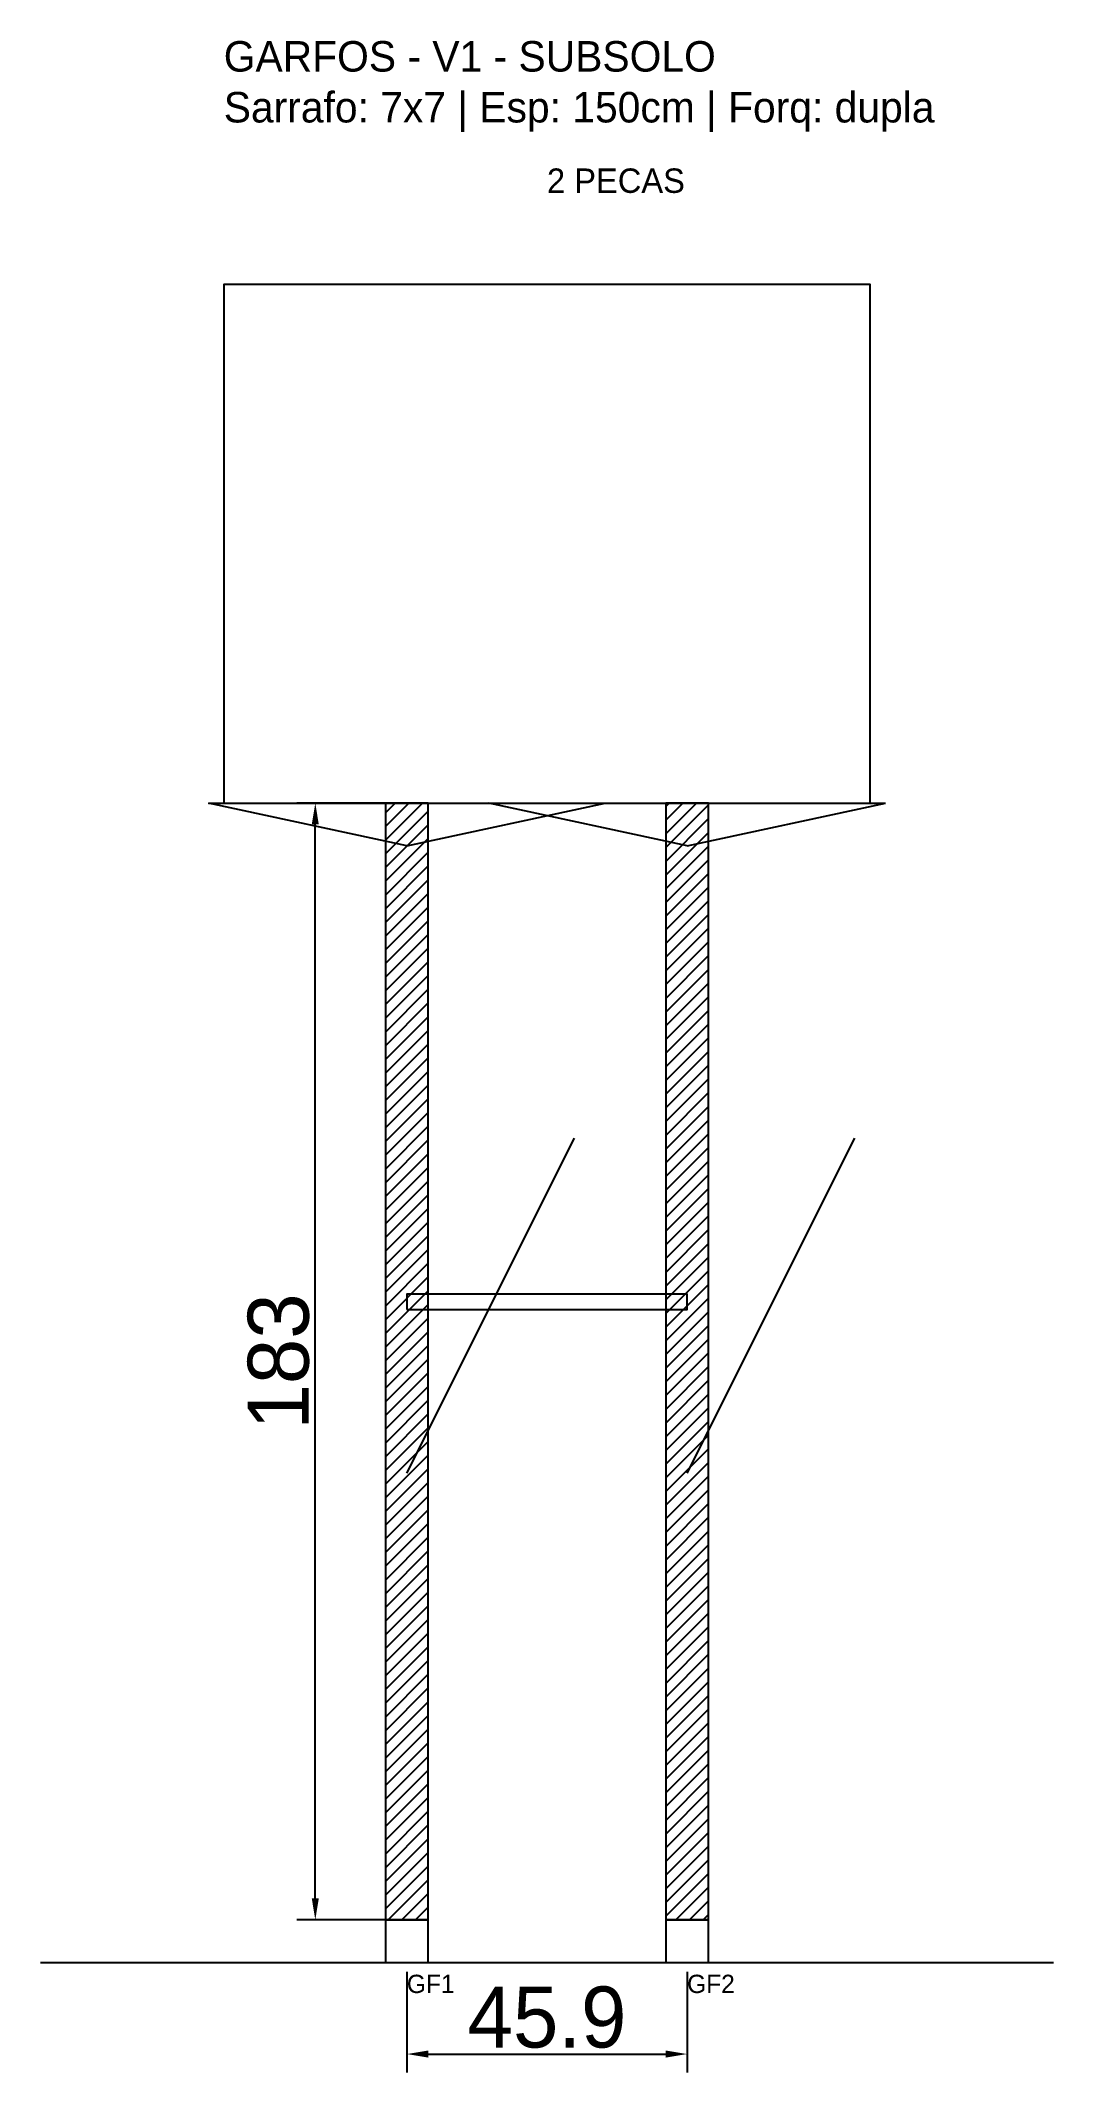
# Model space of a CAD drawing. Header units: metres. Extents: x -30 to 136, y -25 to 308.
import ezdxf

# ---------------------------------------------------------------- set-up
doc = ezdxf.new("R2010")
doc.units = ezdxf.units.M
for name, color, linetype in [('BARRA_ANCORAGEM', 1, 'Continuous'), ('COTA', 241, 'Continuous'), ('GARFOS OK', 3, 'Continuous'), ('NOME DA VIGA', 6, 'Continuous'), ('SARR_7x7', 40, 'Continuous'), ('TIRAS REESCORAMENTO', 252, 'Continuous'), ('VIGAS', 3, 'Continuous')]:
    doc.layers.add(name, color=color, linetype=linetype)
doc.dimstyles.new('EZ DXF', dxfattribs={"dimtxt": 10, "dimasz": 3.5, "dimexe": 3, "dimexo": 1.5, "dimgap": 1, "dimtad": 1, "dimdec": 1, "dimdsep": 46, "dimcen": 2.5, "dimazin": 3, "dimtfac": 1, "dimtmove": 0, "dimatfit": 3})

msp = doc.modelspace()

# ---------------------------------------------------------------- hatches: boundary and pattern name
at = {"layer": 'COTA'}
h = msp.add_hatch(dxfattribs=at)
h.set_pattern_fill('ANSI31', scale=0.5)
h.paths.add_polyline_path([(26.5, 0), (33.5, 0), (33.5, 183), (26.5, 183)])
h = msp.add_hatch(dxfattribs=at)
h.set_pattern_fill('ANSI31', scale=0.5)
h.paths.add_polyline_path([(72.426545, 0), (79.426545, 0), (79.426545, 183), (72.426545, 183)])

# ---------------------------------------------------------------- linework, layer by layer
at = {"layer": 'BARRA_ANCORAGEM'}
for p, q in [((30, 73.2), (57.45, 128.1)), ((75.926545, 73.2), (103.376545, 128.1))]:
    msp.add_line(p, q, dxfattribs=at)
at = {"layer": 'GARFOS OK'}
for p, q in [((30, 176), (-2.5, 183)), ((-2.5, 183), (62.5, 183)), ((30, 176), (62.5, 183)), ((75.926545, 176), (43.426545, 183)), ((43.426545, 183), (108.426545, 183)), ((75.926545, 176), (108.426545, 183))]:
    msp.add_line(p, q, dxfattribs=at)
at = {"layer": 'GARFOS OK', "linetype": 'CONTINUOUS'}
msp.add_line((-30, -7), (135.926545, -7), dxfattribs=at)
at = {"layer": 'GARFOS OK'}
for points in [[(26.5, 0), (33.5, 0), (33.5, 183), (26.5, 183), (26.5, 0)], [(72.426545, 0), (79.426545, 0), (79.426545, 183), (72.426545, 183), (72.426545, 0)]]:
    msp.add_lwpolyline(points, dxfattribs=at)
at = {"layer": 'SARR_7x7'}
for points in [[(26.5, -7), (33.5, -7), (33.5, 0), (26.5, 0), (26.5, -7)], [(72.426545, -7), (79.426545, -7), (79.426545, 0), (72.426545, 0), (72.426545, -7)]]:
    msp.add_lwpolyline(points, dxfattribs=at)
at = {"layer": 'TIRAS REESCORAMENTO'}
msp.add_lwpolyline([(30, 100), (75.926545, 100), (75.926545, 102.5), (30, 102.5), (30, 100)], dxfattribs=at)
at = {"layer": 'VIGAS'}
msp.add_lwpolyline([(0, 183), (105.926545, 183), (105.926545, 268), (0, 268), (0, 183)], dxfattribs=at)

# ---------------------------------------------------------------- texts
at = {"layer": 'NOME DA VIGA'}
for s, height, p in [('2 PECAS', 4, (52.963272, 283)), ('GF1', 3, (30, -12)), ('GF2', 3, (75.926545, -12))]:
    msp.add_text(s, height=height, dxfattribs=at).set_placement(p)
at = {"layer": 'NOME DA VIGA', "insert": (0, 293), "char_height": 5, "attachment_point": 7}
msp.add_mtext('GARFOS - V1 - SUBSOLO\\PSarrafo: 7x7 | Esp: 150cm | Forq: dupla', dxfattribs=at)

# ---------------------------------------------------------------- dimensions: what is measured, and where the dimension line sits
at = {"layer": 'COTA'}
msp.add_linear_dim(base=(15, 0), p1=(30, 0), p2=(30, 183), angle=90, dimstyle='EZ DXF', dxfattribs=at).render()
msp.add_linear_dim(base=(30, -22), p1=(30, -7), p2=(75.926545, -7), dimstyle='EZ DXF', dxfattribs=at).render()

doc.saveas('drawing.dxf')
